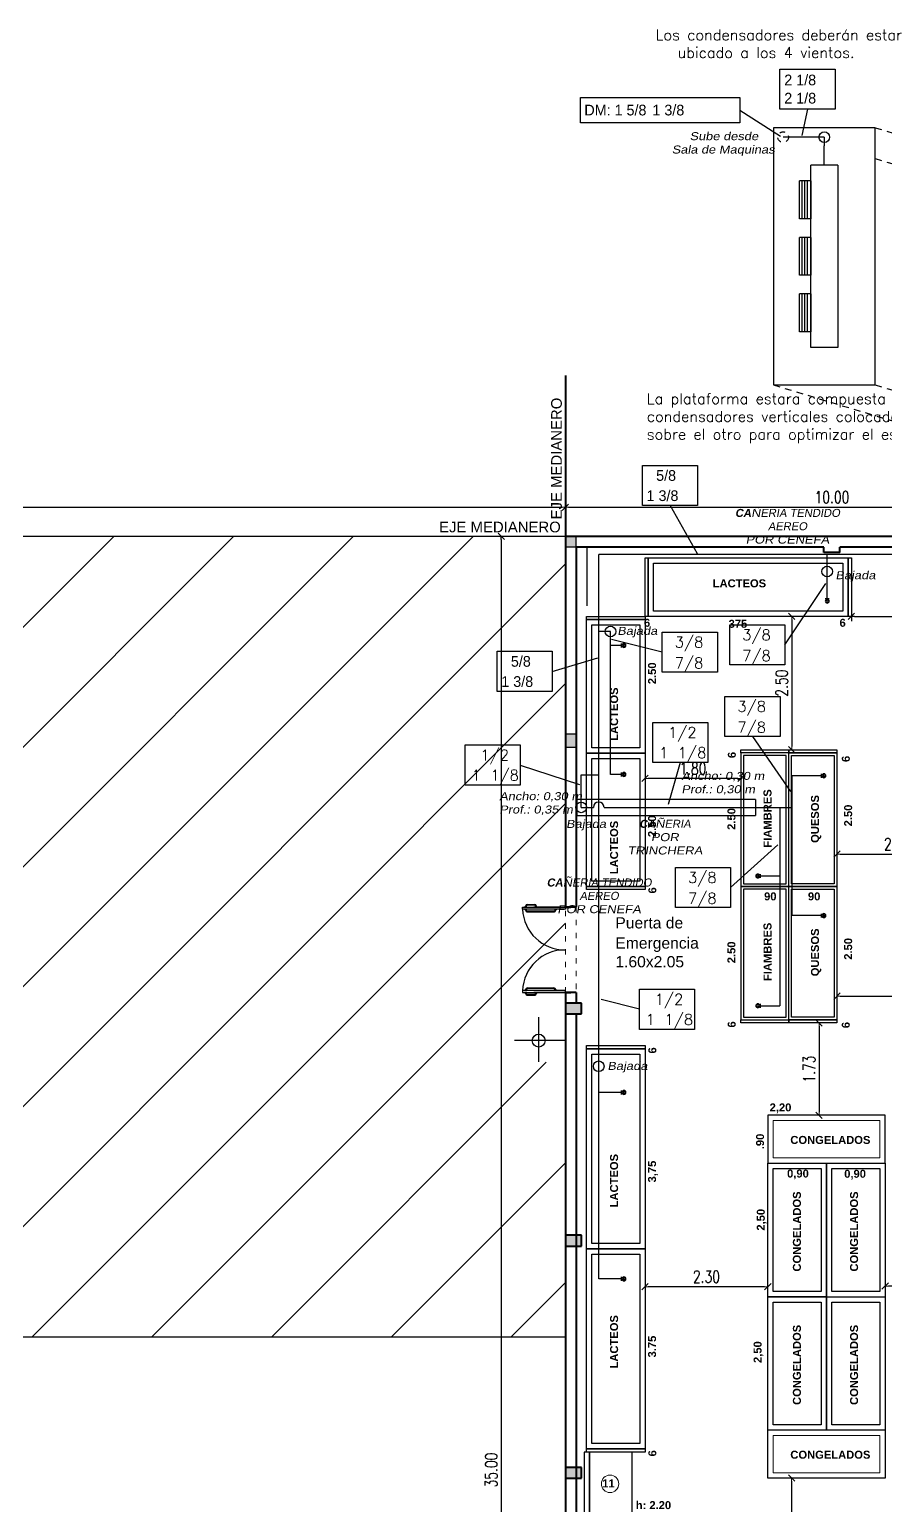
# Model space of a CAD drawing. Header units: millimetres. Extents: x 3657 to 4972, y 469 to 555.
# Drawn here: x 4887.22 to 4903.27, y 501.46 to 529.12 of the extents above; entities that cross this region are included whole.
import ezdxf

# ---------------------------------------------------------------- set-up
doc = ezdxf.new("R2010")
doc.units = ezdxf.units.MM
for name, pattern in [('CENTRO', [50.8, 31.75, -6.35, 6.35, -6.35]), ('DASHED2', [0.375, 0.25, -0.125]), ('STYLE_01', [0.416641, 0.208282, -0.208359]), ('STYLE_05', [0.208282, 0.069427, -0.138855])]:
    doc.linetypes.add(name, pattern=pattern)
doc.layers.get('0').update_dxf_attribs({"color": 9})
doc.layers.get('Defpoints').update_dxf_attribs({"color": 9})
for name, color, linetype in [('2-texto', 9, 'Continuous'), ('7-equipamiento', 9, 'Continuous'), ('Estructura rack proy', 51, 'DASHED2'), ('IFA-CAÑOCOBRE', 44, 'Continuous'), ('IFA-Estructura Rack', 51, 'Continuous'), ('IFA-MEDIA 02', 40, 'Continuous'), ('IFA-TEXTOS', 70, 'Continuous'), ('IFA-TRINCHERAS', 70, 'Continuous'), ('referencias 001', 9, 'Continuous'), ('Trincheras y Bajadas', 3, 'Continuous')]:
    doc.layers.add(name, color=color, linetype=linetype)
for name, color, linetype, lineweight in [('8-cota equipam.', 9, 'Continuous', 5), ('cotas', 9, 'Continuous', 9), ('eje', 9, 'CENTRO', 13), ('IFA-MEDIA 01', 30, 'Continuous', 30), ('Muro', 9, 'Continuous', 40), ('None', 9, 'Continuous', 5)]:
    doc.layers.add(name, color=color, linetype=linetype, lineweight=lineweight)
doc.styles.add('ARIAL', font='arial.ttf', dxfattribs={"width": 1.15, "oblique": 10})
doc.styles.add('Helvetica (bold)', font='')
doc.styles.add('ROMANS', font='romans')
doc.styles.add('ROMANS75', font='ROMANS.SHX', dxfattribs={"width": 0.75})
doc.styles.get("Standard").update_dxf_attribs({"font": 'arial.ttf', "height": 0.2})
doc.styles.get('Helvetica (bold)').set_extended_font_data('Helvetica', bold=True)
doc.dimstyles.new('COTAS100', dxfattribs={"dimscale": 0.15, "dimtxt": 1.5, "dimasz": 0.4, "dimexe": 1, "dimexo": 0, "dimgap": 0.5, "dimtad": 1, "dimzin": 0, "dimdsep": 46, "dimtxsty": 'ROMANS75', "dimblk1": 'TICK', "dimblk2": 'TICK', "dimsah": 1, "dimcen": 1, "dimse1": 1, "dimse2": 1, "dimclrd": 256, "dimclre": 256, "dimclrt": 256, "dimaunit": 1, "dimadec": 0, "dimazin": 0, "dimtfac": 1, "dimtix": 1, "dimtmove": 2, "dimatfit": 3, "dimldrblk": 'TICK', "dimfxl": 1, "dimtolj": 1, "dimtzin": 0, "dimarcsym": 0})

# ---------------------------------------------------------------- blocks, each defined once
blk = doc.blocks.new('EE')
blk.add_line((0.064, -0.05), (0.064, 0.05))
for radius in [0.0504, 0.0225]:
    blk.add_circle((0, 0), radius)
blk = doc.blocks.new('TICK')
at = {"color": 4}
blk.add_line((-1, -1), (1, 1), dxfattribs=at)
for p, q in [((-1, 0), (0, 0)), ((0, -1.5), (0, 1.5))]:
    blk.add_line(p, q)
blk = doc.blocks.new('*D149')
at = {"lineweight": -2, "transparency": 16777216}
blk.add_line((4896.063, 519.564), (4896.063, 484.684), dxfattribs=at)
at = {"layer": 'Defpoints', "color": 0, "transparency": 16777216}
for p in [(4897.264, 519.624), (4896.063, 484.624), (4897.264, 484.624)]:
    blk.add_point(p, dxfattribs=at)
at = {"lineweight": -2, "transparency": 16777216, "xscale": 0.06, "yscale": 0.06, "zscale": 0.06}
for p, rotation in [((4896.063, 519.624), 90), ((4896.063, 484.624), 270)]:
    blk.add_blockref('TICK', p, dxfattribs=dict(at, rotation=rotation))
at = {"transparency": 16777216, "insert": (4895.875, 502.124), "char_height": 0.225, "attachment_point": 5, "rotation": 90, "style": 'ROMANS75'}
blk.add_mtext('\\A1;35.00', dxfattribs=at)
blk = doc.blocks.new('*D101')
at = {"layer": 'cotas', "lineweight": -2, "transparency": 16777216}
blk.add_line((4897.324, 520.171), (4907.204, 520.171), dxfattribs=at)
at = {"layer": 'Defpoints', "color": 0, "transparency": 16777216}
for p in [(4907.264, 520.171), (4897.264, 519.624), (4907.264, 519.624)]:
    blk.add_point(p, dxfattribs=at)
at = {"layer": 'cotas', "lineweight": -2, "transparency": 16777216, "xscale": 0.06, "yscale": 0.06, "zscale": 0.06, "rotation": 180}
blk.add_blockref('TICK', (4897.264, 520.171), dxfattribs=at)
at = {"layer": 'cotas', "lineweight": -2, "transparency": 16777216, "xscale": 0.06, "yscale": 0.06, "zscale": 0.06}
blk.add_blockref('TICK', (4907.264, 520.171), dxfattribs=at)
at = {"layer": 'cotas', "transparency": 16777216, "insert": (4902.264, 520.359), "char_height": 0.225, "attachment_point": 5, "style": 'ROMANS75'}
blk.add_mtext('\\A1;10.00', dxfattribs=at)
blk = doc.blocks.new('*D172')
at = {"lineweight": -2, "transparency": 16777216}
blk.add_line((4902.689, 518.124), (4904.569, 518.124), dxfattribs=at)
at = {"layer": 'Defpoints', "color": 0, "transparency": 16777216}
for p in [(4902.629, 518.124), (4904.629, 518.124), (4904.629, 518.124)]:
    blk.add_point(p, dxfattribs=at)
at = {"lineweight": -2, "transparency": 16777216, "xscale": 0.06, "yscale": 0.06, "zscale": 0.06, "rotation": 180}
blk.add_blockref('TICK', (4902.629, 518.124), dxfattribs=at)
at = {"lineweight": -2, "transparency": 16777216, "xscale": 0.06, "yscale": 0.06, "zscale": 0.06}
blk.add_blockref('TICK', (4904.629, 518.124), dxfattribs=at)
at = {"transparency": 16777216, "insert": (4903.629, 518.312), "char_height": 0.225, "attachment_point": 5, "style": 'ROMANS75'}
blk.add_mtext('\\A1;2.00', dxfattribs=at)
blk = doc.blocks.new('*D114')
at = {"layer": 'cotas', "lineweight": -2, "transparency": 16777216}
blk.add_line((4900.496, 515.087), (4898.819, 515.087), dxfattribs=at)
at = {"layer": 'Defpoints', "color": 0, "transparency": 16777216}
for p in [(4898.759, 515.087), (4898.759, 514.711), (4900.556, 514.711)]:
    blk.add_point(p, dxfattribs=at)
at = {"layer": 'cotas', "lineweight": -2, "transparency": 16777216, "xscale": 0.06, "yscale": 0.06, "zscale": 0.06, "rotation": 180}
blk.add_blockref('TICK', (4898.759, 515.087), dxfattribs=at)
at = {"layer": 'cotas', "lineweight": -2, "transparency": 16777216, "xscale": 0.06, "yscale": 0.06, "zscale": 0.06}
blk.add_blockref('TICK', (4900.556, 515.087), dxfattribs=at)
at = {"layer": 'cotas', "transparency": 16777216, "insert": (4899.657, 515.274), "char_height": 0.225, "attachment_point": 5, "style": 'ROMANS75'}
blk.add_mtext('\\A1;1.80', dxfattribs=at)
blk = doc.blocks.new('*D115')
at = {"layer": 'cotas', "lineweight": -2, "transparency": 16777216}
blk.add_line((4902.416, 513.669), (4904.569, 513.669), dxfattribs=at)
at = {"layer": 'Defpoints', "color": 0, "transparency": 16777216}
for p in [(4904.629, 513.669), (4902.356, 513.005), (4904.629, 512.874)]:
    blk.add_point(p, dxfattribs=at)
at = {"layer": 'cotas', "lineweight": -2, "transparency": 16777216, "xscale": 0.06, "yscale": 0.06, "zscale": 0.06, "rotation": 180}
blk.add_blockref('TICK', (4902.356, 513.669), dxfattribs=at)
at = {"layer": 'cotas', "lineweight": -2, "transparency": 16777216, "xscale": 0.06, "yscale": 0.06, "zscale": 0.06}
blk.add_blockref('TICK', (4904.629, 513.669), dxfattribs=at)
at = {"layer": 'cotas', "transparency": 16777216, "insert": (4903.492, 513.856), "char_height": 0.225, "attachment_point": 5, "style": 'ROMANS75'}
blk.add_mtext('\\A1;2.27', dxfattribs=at)
blk = doc.blocks.new('*D116')
at = {"layer": 'cotas', "lineweight": -2, "transparency": 16777216}
blk.add_line((4901.506, 501.914), (4901.506, 500.225), dxfattribs=at)
at = {"layer": 'Defpoints', "color": 0, "transparency": 16777216}
for p in [(4901.138, 501.974), (4901.138, 500.165), (4901.506, 500.165)]:
    blk.add_point(p, dxfattribs=at)
at = {"layer": 'cotas', "lineweight": -2, "transparency": 16777216, "xscale": 0.06, "yscale": 0.06, "zscale": 0.06}
for p, rotation in [((4901.506, 501.974), 90), ((4901.506, 500.165), 270)]:
    blk.add_blockref('TICK', p, dxfattribs=dict(at, rotation=rotation))
at = {"layer": 'cotas', "transparency": 16777216, "insert": (4901.318, 501.07), "char_height": 0.225, "attachment_point": 5, "rotation": 90, "style": 'ROMANS75'}
blk.add_mtext('\\A1;1.81', dxfattribs=at)
blk = doc.blocks.new('*D117')
at = {"layer": 'cotas', "lineweight": -2, "transparency": 16777216}
blk.add_line((4901.001, 505.56), (4898.819, 505.56), dxfattribs=at)
at = {"layer": 'Defpoints', "color": 0, "transparency": 16777216}
for p in [(4898.759, 505.56), (4898.759, 505.431), (4901.061, 505.374)]:
    blk.add_point(p, dxfattribs=at)
at = {"layer": 'cotas', "lineweight": -2, "transparency": 16777216, "xscale": 0.06, "yscale": 0.06, "zscale": 0.06, "rotation": 180}
blk.add_blockref('TICK', (4898.759, 505.56), dxfattribs=at)
at = {"layer": 'cotas', "lineweight": -2, "transparency": 16777216, "xscale": 0.06, "yscale": 0.06, "zscale": 0.06}
blk.add_blockref('TICK', (4901.061, 505.56), dxfattribs=at)
at = {"layer": 'cotas', "transparency": 16777216, "insert": (4899.91, 505.748), "char_height": 0.225, "attachment_point": 5, "style": 'ROMANS75'}
blk.add_mtext('\\A1;2.30', dxfattribs=at)
blk = doc.blocks.new('*D118')
at = {"layer": 'cotas', "lineweight": -2, "transparency": 16777216}
blk.add_line((4902.416, 511.007), (4905.344, 511.007), dxfattribs=at)
at = {"layer": 'Defpoints', "color": 0, "transparency": 16777216}
for p in [(4905.404, 511.583), (4902.356, 511.047), (4905.404, 511.007)]:
    blk.add_point(p, dxfattribs=at)
at = {"layer": 'cotas', "lineweight": -2, "transparency": 16777216, "xscale": 0.06, "yscale": 0.06, "zscale": 0.06, "rotation": 180}
blk.add_blockref('TICK', (4902.356, 511.007), dxfattribs=at)
at = {"layer": 'cotas', "lineweight": -2, "transparency": 16777216, "xscale": 0.06, "yscale": 0.06, "zscale": 0.06}
blk.add_blockref('TICK', (4905.404, 511.007), dxfattribs=at)
at = {"layer": 'cotas', "transparency": 16777216, "insert": (4903.88, 511.195), "char_height": 0.225, "attachment_point": 5, "style": 'ROMANS75'}
blk.add_mtext('\\A1;3.05', dxfattribs=at)
blk = doc.blocks.new('*D173')
at = {"layer": 'cotas', "lineweight": -2, "transparency": 16777216}
blk.add_line((4901.509, 518.064), (4901.509, 515.685), dxfattribs=at)
at = {"layer": 'Defpoints', "color": 0, "transparency": 16777216}
for p in [(4901.367, 518.124), (4901.367, 515.625), (4901.509, 515.625)]:
    blk.add_point(p, dxfattribs=at)
at = {"layer": 'cotas', "lineweight": -2, "transparency": 16777216, "xscale": 0.06, "yscale": 0.06, "zscale": 0.06}
for p, rotation in [((4901.509, 518.124), 90), ((4901.509, 515.625), 270)]:
    blk.add_blockref('TICK', p, dxfattribs=dict(at, rotation=rotation))
at = {"layer": 'cotas', "transparency": 16777216, "insert": (4901.321, 516.875), "char_height": 0.225, "attachment_point": 5, "rotation": 90, "style": 'ROMANS75'}
blk.add_mtext('\\A1;2.50', dxfattribs=at)
blk = doc.blocks.new('*D181')
at = {"layer": 'cotas', "lineweight": -2, "transparency": 16777216}
blk.add_line((4902.021, 510.445), (4902.021, 508.834), dxfattribs=at)
at = {"layer": 'Defpoints', "color": 0, "transparency": 16777216}
for p in [(4902.081, 510.505), (4902.021, 508.774), (4902.161, 508.774)]:
    blk.add_point(p, dxfattribs=at)
at = {"layer": 'cotas', "lineweight": -2, "transparency": 16777216, "xscale": 0.06, "yscale": 0.06, "zscale": 0.06}
for p, rotation in [((4902.021, 510.505), 90), ((4902.021, 508.774), 270)]:
    blk.add_blockref('TICK', p, dxfattribs=dict(at, rotation=rotation))
at = {"layer": 'cotas', "transparency": 16777216, "insert": (4901.834, 509.64), "char_height": 0.225, "attachment_point": 5, "rotation": 90, "style": 'ROMANS75'}
blk.add_mtext('\\A1;1.73', dxfattribs=at)
blk = doc.blocks.new('*D185')
at = {"layer": 'cotas', "lineweight": -2, "transparency": 16777216}
blk.add_line((4905.604, 505.572), (4903.321, 505.572), dxfattribs=at)
at = {"layer": 'Defpoints', "color": 0, "transparency": 16777216}
for p in [(4903.261, 505.572), (4903.261, 505.475), (4905.664, 505.475)]:
    blk.add_point(p, dxfattribs=at)
at = {"layer": 'cotas', "lineweight": -2, "transparency": 16777216, "xscale": 0.06, "yscale": 0.06, "zscale": 0.06, "rotation": 180}
blk.add_blockref('TICK', (4903.261, 505.572), dxfattribs=at)
at = {"layer": 'cotas', "lineweight": -2, "transparency": 16777216, "xscale": 0.06, "yscale": 0.06, "zscale": 0.06}
blk.add_blockref('TICK', (4905.664, 505.572), dxfattribs=at)
at = {"layer": 'cotas', "transparency": 16777216, "insert": (4904.463, 505.76), "char_height": 0.225, "attachment_point": 5, "style": 'ROMANS75'}
blk.add_mtext('\\A1;2.40', dxfattribs=at)
blk = doc.blocks.new('*D188')
at = {"layer": 'cotas', "lineweight": -2, "transparency": 16777216}
blk.add_line((4867.324, 520.171), (4897.204, 520.171), dxfattribs=at)
at = {"layer": 'Defpoints', "color": 0, "transparency": 16777216}
for p in [(4897.264, 520.171), (4867.264, 519.624), (4897.264, 519.624)]:
    blk.add_point(p, dxfattribs=at)
at = {"layer": 'cotas', "lineweight": -2, "transparency": 16777216, "xscale": 0.06, "yscale": 0.06, "zscale": 0.06, "rotation": 180}
blk.add_blockref('TICK', (4867.264, 520.171), dxfattribs=at)
at = {"layer": 'cotas', "lineweight": -2, "transparency": 16777216, "xscale": 0.06, "yscale": 0.06, "zscale": 0.06}
blk.add_blockref('TICK', (4897.264, 520.171), dxfattribs=at)
at = {"layer": 'cotas', "transparency": 16777216, "insert": (4882.264, 520.359), "char_height": 0.225, "attachment_point": 5, "style": 'ROMANS75'}
blk.add_mtext('\\A1;30.00', dxfattribs=at)

msp = doc.modelspace()

# ---------------------------------------------------------------- hatches: boundary and pattern name
at = {"layer": '7-equipamiento'}
h = msp.add_hatch(color=9, dxfattribs=at)
h.dxf.hatch_style = 1
h.paths.add_polyline_path([(4897.464, 515.924), (4897.264, 515.924), (4897.264, 515.674), (4897.464, 515.674)])
h.paths.add_polyline_path([(4897.464, 519.624), (4897.264, 519.624), (4897.264, 519.424), (4897.464, 519.424)])
h = msp.add_hatch(color=9, dxfattribs=at)
h.dxf.hatch_style = 1
h.paths.add_polyline_path([(4897.464, 493.474), (4897.264, 493.474), (4897.264, 493.274), (4897.464, 493.274)])
h.paths.add_polyline_path([(4897.564, 493.474), (4897.464, 493.474), (4897.464, 493.274), (4897.564, 493.274)])
h.paths.add_polyline_path([(4897.464, 497.824), (4897.264, 497.824), (4897.264, 497.624), (4897.464, 497.624)])
h.paths.add_polyline_path([(4897.564, 497.824), (4897.464, 497.824), (4897.464, 497.624), (4897.564, 497.624)])
h.paths.add_polyline_path([(4897.464, 502.174), (4897.264, 502.174), (4897.264, 501.974), (4897.464, 501.974)])
h.paths.add_polyline_path([(4897.564, 502.174), (4897.464, 502.174), (4897.464, 501.974), (4897.564, 501.974)])
h.paths.add_polyline_path([(4897.464, 506.524), (4897.264, 506.524), (4897.264, 506.324), (4897.464, 506.324)])
h.paths.add_polyline_path([(4897.564, 506.524), (4897.464, 506.524), (4897.464, 506.324), (4897.564, 506.324)])
h.paths.add_polyline_path([(4897.564, 510.874), (4897.264, 510.874), (4897.264, 510.674), (4897.564, 510.674)])

# ---------------------------------------------------------------- linework, layer by layer
at = {"color": 9}
for p, q in [((4897.464, 519.424), (4897.464, 519.624)), ((4897.464, 519.424), (4897.264, 519.424)), ((4897.664, 519.424), (4897.664, 518.324)), ((4897.264, 515.924), (4897.464, 515.924)), ((4897.264, 515.674), (4897.464, 515.674)), ((4897.264, 504.824), (4897.264, 504.624))]:
    msp.add_line(p, q, dxfattribs=at)
for points in [[(4897.619, 501.261), (4897.719, 501.261), (4897.719, 502.461), (4897.619, 502.461)], [(4897.719, 501.261), (4898.519, 501.261), (4898.519, 502.461), (4897.719, 502.461)]]:
    msp.add_lwpolyline(points, close=True, dxfattribs=at)
at = {"layer": '7-equipamiento', "color": 9}
for p, q in [((4897.264, 519.624), (4867.264, 519.624)), ((4903.261, 508.774), (4901.061, 508.774)), ((4867.264, 504.624), (4897.264, 504.624))]:
    msp.add_line(p, q, dxfattribs=at)
at = {"layer": '7-equipamiento', "color": 9, "linetype": 'Continuous', "ltscale": 0.5}
for p, q in [((4878.288, 504.624), (4893.288, 519.624)), ((4880.533, 504.624), (4895.533, 519.624)), ((4883.117, 513.943), (4888.798, 519.624)), ((4884.933, 513.514), (4891.043, 519.624)), ((4882.778, 504.624), (4897.264, 519.111)), ((4885.023, 504.624), (4897.264, 516.865)), ((4887.268, 504.624), (4897.264, 514.62)), ((4889.513, 504.624), (4897.264, 512.375)), ((4891.758, 504.624), (4896.905, 509.771)), ((4894.003, 504.624), (4897.264, 507.885)), ((4896.248, 504.624), (4897.264, 505.64))]:
    msp.add_line(p, q, dxfattribs=at)
at = {"layer": '7-equipamiento', "color": 6}
for p, q in [((4901.061, 508.774), (4901.061, 507.874)), ((4903.261, 507.874), (4903.261, 508.774)), ((4901.161, 507.774), (4902.061, 507.774)), ((4901.161, 505.474), (4901.161, 507.774)), ((4902.061, 507.774), (4902.061, 505.474)), ((4902.161, 505.374), (4902.161, 507.874)), ((4902.161, 507.874), (4903.261, 507.874)), ((4902.261, 507.774), (4903.161, 507.774)), ((4902.261, 505.474), (4902.261, 507.774)), ((4903.161, 507.774), (4903.161, 505.474)), ((4903.261, 507.874), (4903.261, 505.374)), ((4902.061, 505.474), (4901.161, 505.474)), ((4903.161, 505.474), (4902.261, 505.474)), ((4901.161, 505.274), (4902.061, 505.274)), ((4901.161, 502.974), (4901.161, 505.274)), ((4902.061, 505.274), (4902.061, 502.974)), ((4902.161, 502.874), (4902.161, 505.374)), ((4902.161, 505.374), (4903.261, 505.374)), ((4902.261, 505.274), (4903.161, 505.274)), ((4902.261, 502.974), (4902.261, 505.274)), ((4903.161, 505.274), (4903.161, 502.974)), ((4903.261, 505.374), (4903.261, 502.874)), ((4902.061, 502.974), (4901.161, 502.974)), ((4903.161, 502.974), (4902.261, 502.974)), ((4901.061, 501.974), (4901.061, 502.874)), ((4903.261, 502.874), (4902.161, 502.874)), ((4903.261, 502.874), (4903.261, 501.974)), ((4903.261, 501.974), (4901.061, 501.974))]:
    msp.add_line(p, q, dxfattribs=at)
at = {"layer": '7-equipamiento', "color": 9}
for points in [[(4898.759, 518.124), (4898.759, 519.224), (4898.819, 519.224), (4898.819, 518.124)], [(4902.569, 518.124), (4902.569, 519.224), (4902.629, 519.224), (4902.629, 518.124)], [(4898.759, 518.064), (4897.659, 518.064), (4897.659, 518.124), (4898.759, 518.124)], [(4901.456, 515.565), (4900.556, 515.565), (4900.556, 515.625), (4901.456, 515.625)], [(4902.356, 515.565), (4901.456, 515.565), (4901.456, 515.625), (4902.356, 515.625)], [(4898.759, 513.005), (4897.659, 513.005), (4897.659, 513.065), (4898.759, 513.065)], [(4901.456, 510.505), (4900.556, 510.505), (4900.556, 510.565), (4901.456, 510.565)], [(4902.356, 510.505), (4901.456, 510.505), (4901.456, 510.565), (4902.356, 510.565)], [(4898.759, 510.021), (4897.659, 510.021), (4897.659, 510.081), (4898.759, 510.081)], [(4898.759, 502.461), (4897.659, 502.461), (4897.659, 502.521), (4898.759, 502.521)]]:
    msp.add_lwpolyline(points, close=True, dxfattribs=at)
at = {"layer": '7-equipamiento', "color": 1}
for points in [[(4902.569, 519.224), (4902.569, 518.124), (4898.819, 518.124), (4898.819, 519.224)], [(4902.469, 519.124), (4902.469, 518.224), (4898.919, 518.224), (4898.919, 519.124)], [(4897.659, 518.064), (4898.759, 518.064), (4898.759, 515.564), (4897.659, 515.564)], [(4897.759, 517.964), (4898.659, 517.964), (4898.659, 515.664), (4897.759, 515.664)], [(4897.659, 515.564), (4898.759, 515.564), (4898.759, 513.064), (4897.659, 513.064)], [(4897.759, 515.464), (4898.659, 515.464), (4898.659, 513.164), (4897.759, 513.164)], [(4897.659, 510.021), (4898.759, 510.021), (4898.759, 506.271), (4897.659, 506.271)], [(4897.759, 509.921), (4898.659, 509.921), (4898.659, 506.371), (4897.759, 506.371)], [(4897.659, 506.271), (4898.759, 506.271), (4898.759, 502.521), (4897.659, 502.521)], [(4897.759, 506.171), (4898.659, 506.171), (4898.659, 502.621), (4897.759, 502.621)]]:
    msp.add_lwpolyline(points, close=True, dxfattribs=at)
at = {"layer": '7-equipamiento', "color": 3}
for points in [[(4901.456, 513.065), (4901.456, 515.565), (4900.556, 515.565), (4900.556, 513.065)], [(4901.406, 513.115), (4901.406, 515.515), (4900.606, 515.515), (4900.606, 513.115)], [(4901.456, 513.065), (4901.456, 515.565), (4902.356, 515.565), (4902.356, 513.065)], [(4901.506, 513.115), (4901.506, 515.515), (4902.306, 515.515), (4902.306, 513.115)], [(4901.456, 510.565), (4901.456, 513.065), (4900.556, 513.065), (4900.556, 510.565)], [(4901.406, 510.615), (4901.406, 513.015), (4900.606, 513.015), (4900.606, 510.615)], [(4901.456, 510.565), (4901.456, 513.065), (4902.356, 513.065), (4902.356, 510.565)], [(4901.506, 510.615), (4901.506, 513.015), (4902.306, 513.015), (4902.306, 510.615)]]:
    msp.add_lwpolyline(points, close=True, dxfattribs=at)
at = {"layer": '7-equipamiento', "color": 6}
for points in [[(4901.061, 507.874), (4902.161, 507.874), (4902.161, 505.374), (4901.061, 505.374)], [(4901.061, 505.374), (4902.161, 505.374), (4902.161, 502.874), (4901.061, 502.874)]]:
    msp.add_lwpolyline(points, close=True, dxfattribs=at)
at = {"layer": 'cotas', "color": 6}
for points in [[(4901.061, 507.874), (4903.261, 507.874), (4903.261, 508.774), (4901.061, 508.774)], [(4901.161, 507.974), (4903.161, 507.974), (4903.161, 508.674), (4901.161, 508.674)], [(4901.161, 502.774), (4903.161, 502.774), (4903.161, 502.074), (4901.161, 502.074)]]:
    msp.add_lwpolyline(points, close=True, dxfattribs=at)
at = {"layer": 'cotas', "color": 9}
msp.add_circle((4898.103, 501.867), 0.164, dxfattribs=at)
at = {"layer": 'eje', "color": 9, "ltscale": 0.08}
for p, q in [((4897.264, 519.624), (4894.001, 519.624)), ((4897.264, 508.886), (4897.264, 484.624))]:
    msp.add_line(p, q, dxfattribs=at)
at = {"layer": 'Estructura rack proy', "ltscale": 0.5}
for p, q in [((4903.075, 527.284), (4909.402, 525.371)), ((4903.075, 526.706), (4907.492, 525.371)), ((4901.165, 522.464), (4907.492, 520.551)), ((4903.075, 522.464), (4909.402, 520.551))]:
    msp.add_line(p, q, dxfattribs=at)
at = {"layer": 'IFA-CAÑOCOBRE', "ltscale": 0.5}
msp.add_line((4900.534, 527.614), (4901.3, 527.124), dxfattribs=at)
at = {"layer": 'IFA-CAÑOCOBRE'}
for p, q in [((4901.805, 527.629), (4901.697, 527.14)), ((4902.12, 527.107), (4901.349, 527.107)), ((4902.12, 527.107), (4902.12, 526.943)), ((4902.12, 527.107), (4902.12, 526.943)), ((4902.12, 526.584), (4902.12, 526.943)), ((4902.12, 526.584), (4902.12, 526.943))]:
    msp.add_line(p, q, dxfattribs=at)
for points in [[(4902.321, 527.629), (4901.289, 527.629), (4901.289, 528.382), (4902.321, 528.382)], [(4897.547, 527.85), (4900.534, 527.85), (4900.534, 527.378), (4897.547, 527.378)]]:
    msp.add_lwpolyline(points, close=True, dxfattribs=at)
at = {"layer": 'IFA-CAÑOCOBRE', "linetype": 'STYLE_01', "ltscale": 0.2}
msp.add_circle((4901.349, 527.107), 0.1, dxfattribs=at)
at = {"layer": 'IFA-CAÑOCOBRE'}
msp.add_circle((4902.12, 527.107), 0.1, dxfattribs=at)
at = {"layer": 'IFA-Estructura Rack', "ltscale": 0.5}
msp.add_lwpolyline([(4901.165, 527.284), (4901.165, 522.464), (4903.075, 522.464), (4903.075, 527.284)], close=True, dxfattribs=at)
at = {"layer": 'IFA-MEDIA 01', "ltscale": 2}
for p, q in [((4897.89, 505.707), (4897.89, 519.282)), ((4898.11, 515.163), (4898.11, 517.581))]:
    msp.add_line(p, q, dxfattribs=at)
at = {"layer": 'IFA-MEDIA 01', "ltscale": 0.5}
for p, q in [((4907.55, 519.282), (4897.89, 519.282)), ((4898.11, 517.841), (4897.89, 517.841)), ((4898.11, 517.581), (4898.11, 517.841)), ((4897.561, 514.545), (4897.561, 515.152)), ((4897.561, 515.152), (4897.89, 515.152))]:
    msp.add_line(p, q, dxfattribs=at)
at = {"layer": 'IFA-MEDIA 01'}
for p, q in [((4902.174, 518.458), (4902.174, 519.282)), ((4898.316, 517.581), (4898.11, 517.581)), ((4898.316, 515.163), (4898.11, 515.163)), ((4902.066, 515.137), (4901.509, 515.137)), ((4897.561, 514.545), (4897.79, 514.545)), ((4897.99, 514.545), (4901.509, 514.545)), ((4900.92, 513.259), (4901.289, 513.259)), ((4902.066, 512.516), (4901.509, 512.516)), ((4900.92, 510.826), (4901.289, 510.826)), ((4898.316, 509.203), (4897.89, 509.203)), ((4898.316, 505.707), (4897.89, 505.707))]:
    msp.add_line(p, q, dxfattribs=at)
at = {"layer": 'IFA-MEDIA 01', "linetype": 'Continuous'}
for p, q in [((4901.509, 515.137), (4901.509, 512.516)), ((4901.289, 514.545), (4901.289, 510.826))]:
    msp.add_line(p, q, dxfattribs=at)
at = {"layer": 'IFA-MEDIA 01', "ltscale": 0.5}
for centre in [(4902.174, 518.966), (4898.11, 517.841), (4897.89, 509.692)]:
    msp.add_circle(centre, 0.1, dxfattribs=at)
at = {"layer": 'IFA-MEDIA 01', "linetype": 'Continuous'}
msp.add_circle((4897.561, 514.545), 0.1, dxfattribs=at)
at = {"layer": 'IFA-MEDIA 01'}
msp.add_arc((4897.89, 514.545), 0.1, 0, 180, dxfattribs=at)
at = {"layer": 'IFA-MEDIA 02', "color": 4}
for p, q in [((4902.375, 526.584), (4901.865, 526.584)), ((4901.865, 523.164), (4901.865, 526.584)), ((4902.375, 526.584), (4902.375, 523.164)), ((4902.375, 523.164), (4901.865, 523.164))]:
    msp.add_line(p, q, dxfattribs=at)
at = {"layer": 'IFA-MEDIA 02', "color": 1}
for p, q in [((4901.655, 525.579), (4901.655, 526.289)), ((4901.865, 526.289), (4901.655, 526.289)), ((4901.705, 525.579), (4901.705, 526.289)), ((4901.755, 525.579), (4901.755, 526.289)), ((4901.805, 525.579), (4901.805, 526.289)), ((4901.865, 526.289), (4901.865, 525.579)), ((4901.865, 525.579), (4901.655, 525.579)), ((4901.655, 524.519), (4901.655, 525.229)), ((4901.865, 525.229), (4901.655, 525.229)), ((4901.705, 524.519), (4901.705, 525.229)), ((4901.755, 524.519), (4901.755, 525.229)), ((4901.805, 524.519), (4901.805, 525.229)), ((4901.865, 525.229), (4901.865, 524.519)), ((4901.865, 524.519), (4901.655, 524.519)), ((4901.655, 523.458), (4901.655, 524.168)), ((4901.865, 524.168), (4901.655, 524.168)), ((4901.705, 523.458), (4901.705, 524.168)), ((4901.755, 523.458), (4901.755, 524.168)), ((4901.805, 523.458), (4901.805, 524.168)), ((4901.865, 524.168), (4901.865, 523.458)), ((4901.865, 523.458), (4901.655, 523.458))]:
    msp.add_line(p, q, dxfattribs=at)
at = {"layer": 'IFA-MEDIA 02', "ltscale": 0.5}
for p, q in [((4899.227, 520.202), (4899.738, 519.304)), ((4901.378, 517.591), (4902.151, 518.738)), ((4899.082, 517.455), (4898.127, 517.689)), ((4897.019, 517.094), (4897.876, 517.35)), ((4900.774, 515.873), (4901.483, 514.84)), ((4899.419, 515.385), (4899.193, 514.602)), ((4896.418, 515.339), (4897.53, 514.972)), ((4900.363, 513.043), (4901.247, 513.84)), ((4898.653, 510.76), (4897.934, 510.941))]:
    msp.add_line(p, q, dxfattribs=at)
at = {"layer": 'IFA-MEDIA 02'}
for points in [[(4899.743, 520.202), (4898.71, 520.202), (4898.71, 520.954), (4899.743, 520.954)], [(4901.378, 517.215), (4900.346, 517.215), (4900.346, 517.967), (4901.378, 517.967)], [(4900.115, 517.079), (4899.082, 517.079), (4899.082, 517.831), (4900.115, 517.831)], [(4897.019, 516.718), (4895.986, 516.718), (4895.986, 517.47), (4897.019, 517.47)], [(4901.29, 515.873), (4900.257, 515.873), (4900.257, 516.625), (4901.29, 516.625)], [(4899.935, 515.385), (4898.903, 515.385), (4898.903, 516.137), (4899.935, 516.137)], [(4896.418, 514.962), (4895.386, 514.962), (4895.386, 515.715), (4896.418, 515.715)], [(4900.363, 512.667), (4899.33, 512.667), (4899.33, 513.42), (4900.363, 513.42)], [(4899.686, 510.384), (4898.653, 510.384), (4898.653, 511.136), (4899.686, 511.136)]]:
    msp.add_lwpolyline(points, close=True, dxfattribs=at)
at = {"layer": 'IFA-TRINCHERAS', "linetype": 'Continuous'}
for p, q in [((4897.477, 514.695), (4897.477, 514.395)), ((4900.829, 514.695), (4897.477, 514.695)), ((4897.477, 514.395), (4900.829, 514.395))]:
    msp.add_line(p, q, dxfattribs=at)
at = {"layer": 'IFA-TRINCHERAS', "ltscale": 0.5}
msp.add_line((4900.829, 514.695), (4900.829, 514.395), dxfattribs=at)
at = {"layer": 'Muro', "color": 9}
for p, q in [((4897.264, 522.637), (4897.264, 512.674)), ((4907.264, 519.624), (4897.264, 519.624)), ((4897.264, 519.624), (4897.264, 519.424)), ((4897.264, 519.424), (4897.264, 512.674)), ((4902.114, 519.424), (4897.464, 519.424)), ((4897.464, 519.424), (4897.464, 512.674)), ((4902.114, 519.324), (4902.114, 519.424)), ((4902.414, 519.324), (4902.114, 519.324)), ((4907.264, 519.424), (4902.414, 519.424)), ((4902.414, 519.324), (4902.414, 519.424)), ((4897.464, 512.674), (4897.264, 512.674)), ((4897.264, 512.674), (4897.364, 512.674)), ((4897.264, 511.074), (4897.264, 508.886)), ((4897.464, 511.074), (4897.264, 511.074)), ((4897.264, 511.074), (4897.364, 511.074)), ((4897.464, 511.074), (4897.464, 510.874)), ((4897.564, 510.874), (4897.264, 510.874)), ((4897.264, 510.674), (4897.564, 510.674)), ((4897.464, 510.674), (4897.464, 508.886)), ((4897.564, 510.674), (4897.564, 510.874)), ((4897.264, 508.886), (4897.264, 484.624)), ((4897.464, 508.886), (4897.464, 484.924)), ((4897.564, 506.524), (4897.264, 506.524)), ((4897.564, 506.324), (4897.564, 506.524)), ((4897.264, 506.324), (4897.564, 506.324)), ((4897.564, 502.174), (4897.264, 502.174)), ((4897.564, 501.974), (4897.564, 502.174)), ((4897.264, 501.974), (4897.564, 501.974))]:
    msp.add_line(p, q, dxfattribs=at)
at = {"layer": 'None', "color": 9, "linetype": 'STYLE_05', "lineweight": 5}
msp.add_lwpolyline([(4897.264, 512.674), (4897.464, 512.674), (4897.464, 511.074), (4897.264, 511.074)], close=True, dxfattribs=at)
at = {"layer": 'referencias 001', "color": 9, "ltscale": 0.5}
for p, q in [((4896.501, 512.675), (4896.507, 512.682)), ((4896.501, 512.675), (4896.544, 512.675)), ((4896.501, 512.636), (4896.507, 512.629)), ((4896.501, 512.636), (4896.544, 512.636)), ((4896.507, 512.682), (4896.537, 512.682)), ((4896.507, 512.629), (4896.537, 512.629)), ((4896.509, 512.683), (4896.509, 512.682)), ((4896.536, 512.683), (4896.509, 512.683)), ((4896.509, 512.628), (4896.509, 512.629)), ((4896.536, 512.628), (4896.509, 512.628)), ((4896.515, 512.683), (4896.515, 512.695)), ((4896.531, 512.683), (4896.515, 512.683)), ((4896.515, 512.628), (4896.515, 512.617)), ((4896.531, 512.628), (4896.515, 512.628)), ((4896.531, 512.691), (4896.531, 512.683)), ((4896.531, 512.62), (4896.531, 512.628)), ((4896.536, 512.683), (4896.536, 512.682)), ((4896.536, 512.628), (4896.536, 512.629)), ((4896.544, 512.675), (4896.537, 512.682)), ((4896.544, 512.636), (4896.537, 512.629)), ((4896.556, 512.723), (4896.683, 512.723)), ((4896.683, 512.712), (4896.556, 512.712)), ((4897.264, 512.674), (4896.676, 512.674)), ((4896.695, 512.675), (4896.701, 512.682)), ((4896.738, 512.675), (4896.695, 512.675)), ((4896.731, 512.682), (4896.701, 512.682)), ((4896.703, 512.683), (4896.703, 512.682)), ((4896.703, 512.683), (4896.729, 512.683)), ((4896.707, 512.691), (4896.707, 512.683)), ((4896.707, 512.683), (4896.723, 512.683)), ((4896.723, 512.683), (4896.723, 512.695)), ((4896.729, 512.683), (4896.729, 512.682)), ((4896.738, 512.675), (4896.731, 512.682)), ((4897.059, 512.636), (4897.066, 512.629)), ((4897.102, 512.636), (4897.059, 512.636)), ((4897.096, 512.629), (4897.066, 512.629)), ((4897.067, 512.628), (4897.067, 512.629)), ((4897.067, 512.628), (4897.094, 512.628)), ((4897.072, 512.62), (4897.072, 512.628)), ((4897.072, 512.628), (4897.088, 512.628)), ((4897.088, 512.628), (4897.088, 512.617)), ((4897.094, 512.628), (4897.094, 512.629)), ((4897.102, 512.636), (4897.096, 512.629)), ((4897.047, 512.599), (4896.556, 512.599)), ((4896.556, 512.588), (4897.047, 512.588)), ((4896.501, 511.112), (4896.507, 511.119)), ((4896.501, 511.112), (4896.544, 511.112)), ((4896.501, 511.074), (4896.507, 511.067)), ((4896.501, 511.074), (4896.544, 511.074)), ((4896.507, 511.119), (4896.537, 511.119)), ((4896.507, 511.067), (4896.537, 511.067)), ((4896.509, 511.121), (4896.509, 511.119)), ((4896.536, 511.121), (4896.509, 511.121)), ((4896.509, 511.065), (4896.509, 511.067)), ((4896.536, 511.065), (4896.509, 511.065)), ((4896.515, 511.121), (4896.515, 511.132)), ((4896.531, 511.121), (4896.515, 511.121)), ((4896.515, 511.065), (4896.515, 511.054)), ((4896.531, 511.065), (4896.515, 511.065)), ((4896.531, 511.129), (4896.531, 511.121)), ((4896.531, 511.057), (4896.531, 511.065)), ((4896.536, 511.121), (4896.536, 511.119)), ((4896.536, 511.065), (4896.536, 511.067)), ((4896.544, 511.112), (4896.537, 511.119)), ((4896.544, 511.074), (4896.537, 511.067)), ((4896.556, 511.16), (4897.047, 511.16)), ((4897.047, 511.149), (4896.556, 511.149)), ((4896.683, 511.037), (4896.556, 511.037)), ((4896.556, 511.026), (4896.683, 511.026)), ((4897.264, 511.074), (4896.676, 511.074)), ((4896.695, 511.074), (4896.701, 511.067)), ((4896.738, 511.074), (4896.695, 511.074)), ((4896.731, 511.067), (4896.701, 511.067)), ((4896.703, 511.065), (4896.703, 511.067)), ((4896.703, 511.065), (4896.729, 511.065)), ((4896.707, 511.057), (4896.707, 511.065)), ((4896.707, 511.065), (4896.723, 511.065)), ((4896.723, 511.065), (4896.723, 511.054)), ((4896.729, 511.065), (4896.729, 511.067)), ((4896.738, 511.074), (4896.731, 511.067)), ((4897.059, 511.112), (4897.066, 511.119)), ((4897.102, 511.112), (4897.059, 511.112)), ((4897.096, 511.119), (4897.066, 511.119)), ((4897.067, 511.121), (4897.067, 511.119)), ((4897.067, 511.121), (4897.094, 511.121)), ((4897.072, 511.129), (4897.072, 511.121)), ((4897.072, 511.121), (4897.088, 511.121)), ((4897.088, 511.121), (4897.088, 511.132)), ((4897.094, 511.121), (4897.094, 511.119)), ((4897.102, 511.112), (4897.096, 511.119)), ((4896.764, 509.773), (4896.764, 510.613)), ((4897.264, 510.174), (4896.31, 510.174))]:
    msp.add_line(p, q, dxfattribs=at)
for points in [[(4897.264, 512.674), (4897.264, 512.637), (4896.461, 512.637), (4896.461, 512.674)], [(4897.264, 511.074), (4897.264, 511.112), (4896.461, 511.112), (4896.461, 511.074)]]:
    msp.add_lwpolyline(points, close=True, dxfattribs=at)
msp.add_circle((4896.764, 510.174), 0.121, dxfattribs=at)
for centre, radius, start, end in [((4897.256, 512.669), 0.795, 182.3337, 270.6179), ((4896.554, 512.683), 0.0401, 87.2967, 163.0248), ((4896.554, 512.628), 0.0401, 196.9752, 272.7033), ((4896.554, 512.689), 0.023, 85.6577, 174.0204), ((4896.554, 512.622), 0.023, 185.9796, 274.3423), ((4896.685, 512.683), 0.0401, 16.9752, 92.7033), ((4896.685, 512.689), 0.023, 5.9796, 94.3423), ((4897.049, 512.622), 0.023, 265.6577, 354.0204), ((4897.049, 512.628), 0.0401, 267.2967, 343.0248), ((4897.256, 511.079), 0.795, 89.3821, 177.6663), ((4896.554, 511.12), 0.0401, 87.2967, 163.0248), ((4896.554, 511.066), 0.0401, 196.9752, 272.7033), ((4896.554, 511.126), 0.023, 85.6577, 174.0204), ((4896.554, 511.059), 0.023, 185.9796, 274.3423), ((4896.685, 511.059), 0.023, 265.6577, 354.0204), ((4896.685, 511.066), 0.0401, 267.2967, 343.0248), ((4897.049, 511.12), 0.0401, 16.9752, 92.7033), ((4897.049, 511.126), 0.023, 5.9796, 94.3423)]:
    msp.add_arc(centre, radius, start, end, dxfattribs=at)

# ---------------------------------------------------------------- block references
at = {"layer": 'IFA-MEDIA 01', "xscale": -0.7326479330658913, "yscale": 0.7326479330658913}
for p, zscale, rotation in [((4902.174, 518.411), 0.7326479323687951, 270), ((4900.873, 513.259), 0.732647932368795, 180), ((4900.873, 510.826), 0.732647932368795, 180)]:
    msp.add_blockref('EE', p, dxfattribs=dict(at, zscale=zscale, rotation=rotation))
for p, zscale in [((4898.363, 517.581), 0.7326479323687951), ((4898.363, 515.163), 0.7326479323687951), ((4902.113, 515.137), 0.732647932368795), ((4902.113, 512.516), 0.732647932368795), ((4898.363, 509.203), 0.7326479323687951), ((4898.363, 505.707), 0.7326479323687951)]:
    msp.add_blockref('EE', p, dxfattribs=dict(at, zscale=zscale))

# ---------------------------------------------------------------- texts
at = {"color": 9}
msp.add_text('EJE MEDIANERO', height=0.2, rotation=90, dxfattribs=at).set_placement((4897.198, 519.942))
msp.add_text('EJE MEDIANERO', height=0.2, dxfattribs=at).set_placement((4894.897, 519.7))
at = {"layer": '2-texto', "color": 1, "insert": (4900.028, 518.667), "char_height": 0.13045, "attachment_point": 7}
msp.add_mtext_dynamic_manual_height_columns('{\\fArial|b1|i0|c0|p34;\\H1.1499x;LACTEOS} ', width=1.27012, gutter_width=1, heights=[0], dxfattribs=at)
at = {"layer": '2-texto', "color": 9, "char_height": 0.13045, "attachment_point": 7, "rotation": 90}
for s, insert in [('{\\fArial|b1|i0|c0|p34;\\H1.1499x;LACTEOS}', (4898.255, 515.792)), ('{\\fArial|b1|i0|c0|p34;\\H1.1499x;FIAMBRES }', (4901.132, 513.79)), ('{\\fArial|b1|i0|c0|p34;\\H1.1499x;QUESOS}', (4902.063, 513.879)), ('{\\fArial|b1|i0|c0|p34;\\H1.1499x;LACTEOS}', (4898.255, 513.292)), ('{\\fArial|b1|i0|c0|p34;\\H1.1499x;FIAMBRES }', (4901.132, 511.29)), ('{\\fArial|b1|i0|c0|p34;\\H1.1499x;QUESOS}', (4902.063, 511.379)), ('{\\fArial|b1|i0|c0|p34;\\H1.1499x;LACTEOS}', (4898.255, 507.048)), ('{\\fArial|b1|i0|c0|p34;\\H1.1499x;LACTEOS}', (4898.255, 504.028))]:
    msp.add_mtext_dynamic_manual_height_columns(s, width=1.27012, gutter_width=1, heights=[0], dxfattribs=dict(at, insert=insert))
at = {"layer": '2-texto', "color": 9}
for s, width, insert, char_height, attachment_point in [('{\\fArial|b1|i0|c0|p34;CONGELADOS}', 1.27012, (4901.483, 508.387), 0.15, 1), ('{\\fArial|b1|i0|c0|p34;\\H1.1499x;11}', 2.22362, (4898.189, 501.949), 0.13045, 3), ('{\\fArial|b1|i0|c0|p34;\\H1.1499x;h: 2.20}', 2.22362, (4899.248, 501.542), 0.13045, 3)]:
    msp.add_mtext_dynamic_manual_height_columns(s, width=width, gutter_width=1, heights=[0], dxfattribs=dict(at, insert=insert, char_height=char_height, attachment_point=attachment_point))
at = {"layer": '2-texto', "color": 6, "char_height": 0.15, "attachment_point": 1, "rotation": 90}
for insert in [(4901.531, 505.845), (4902.603, 505.845), (4901.531, 503.345), (4902.603, 503.345)]:
    msp.add_mtext_dynamic_manual_height_columns('{\\fArial|b1|i0|c0|p34;CONGELADOS}', width=1.27012, gutter_width=1, heights=[0], dxfattribs=dict(at, insert=insert))
at = {"layer": '2-texto', "color": 6, "insert": (4901.483, 502.487), "char_height": 0.15, "attachment_point": 1}
msp.add_mtext_dynamic_manual_height_columns('{\\fArial|b1|i0|c0|p34;CONGELADOS}', width=1.27012, gutter_width=1, heights=[0], dxfattribs=at)
at = {"layer": '8-cota equipam.', "color": 9, "lineweight": 0, "style": 'Helvetica (bold)'}
for s, p in [(' 6', (4898.68, 517.93)), ('375', (4900.325, 517.911)), (' 6', (4902.347, 517.93)), ('90', (4900.991, 512.802)), ('90', (4901.813, 512.802)), ('2,20', (4901.095, 508.847))]:
    msp.add_text(s, height=0.1499, dxfattribs=at).set_placement(p)
for s, p in [('2.50', (4898.965, 516.854)), (' 6', (4900.461, 515.41)), (' 6', (4902.598, 515.337)), ('2.50', (4902.642, 514.189)), ('2.50', (4898.965, 513.988)), ('2.50', (4900.453, 514.124)), (' 6', (4898.97, 512.873)), ('2.50', (4902.642, 511.689)), ('2.50', (4900.453, 511.624)), (' 6', (4900.458, 510.36)), (' 6', (4902.597, 510.348)), (' 6', (4898.97, 509.873)), ('.90', (4900.99, 508.138)), ('3,75', (4898.965, 507.515)), ('3.75', (4898.965, 504.235)), (' 6', (4898.97, 502.322))]:
    msp.add_text(s, height=0.1499, rotation=90, dxfattribs=at).set_placement(p)
at = {"layer": '8-cota equipam.', "color": 6, "lineweight": 0, "style": 'Helvetica (bold)'}
for p in [(4901.422, 507.607), (4902.493, 507.603)]:
    msp.add_text('0,90', height=0.1499, dxfattribs=at).set_placement(p)
for p in [(4901.004, 506.612), (4900.944, 504.131)]:
    msp.add_text('2,50', height=0.1499, rotation=90, dxfattribs=at).set_placement(p)
at = {"layer": 'cotas', "color": 9}
for s, p in [('Puerta de ', (4898.202, 512.276)), ('Emergencia', (4898.202, 511.898)), ('1.60x2.05', (4898.202, 511.547))]:
    msp.add_text(s, height=0.21, dxfattribs=at).set_placement(p)
at = {"layer": 'IFA-CAÑOCOBRE', "char_height": 0.20101, "attachment_point": 1}
for s, insert, width in [('{\\Ftxt|c0;2 1/8}', (4901.369, 528.279), 1.0497), ('{\\Ftxt|c0;2 1/8}', (4901.369, 527.938), 1.0497), ('{\\Ftxt|c0;DM: 1 5/8\\H0.7462x;  \\H1.3401x;1 3/8}', (4897.62, 527.715), 3.23248)]:
    msp.add_mtext(s, dxfattribs=dict(at, insert=insert, width=width))
at = {"layer": 'IFA-MEDIA 02', "char_height": 0.20101, "width": 1.0497, "attachment_point": 1}
for s, insert in [('{\\Ftxt|c0;5/8}', (4898.967, 520.866)), ('{\\Ftxt|c0;1 3/8}', (4898.787, 520.488)), ('{\\Ftxt.shx|c0;3/8}', (4900.581, 517.879)), ('{\\Ftxt.shx|c0;3/8}', (4899.317, 517.742)), ('{\\Ftxt|c0;5/8}', (4896.243, 517.382)), ('{\\Ftxt.shx|c0;7/8}', (4899.317, 517.352)), ('{\\Ftxt.shx|c0;7/8}', (4900.581, 517.489)), ('{\\Ftxt|c0;1 3/8}', (4896.063, 517.004)), ('{\\Ftxt.shx|c0;3/8}', (4900.492, 516.537)), ('{\\Ftxt.shx|c0;1/2}', (4899.19, 516.049)), ('{\\Ftxt.shx|c0;7/8}', (4900.492, 516.147)), ('{\\Ftxt.shx|c0;1/2}', (4895.673, 515.626)), ('{\\Ftxt.shx|c0;1 1/8}', (4899.023, 515.671)), ('{\\Ftxt.shx|c0;1 1/8}', (4895.506, 515.249)), ('{\\Ftxt.shx|c0;3/8}', (4899.565, 513.331)), ('{\\Ftxt.shx|c0;7/8}', (4899.565, 512.941)), ('{\\Ftxt.shx|c0;1/2}', (4898.941, 511.048)), ('{\\Ftxt.shx|c0;1 1/8}', (4898.774, 510.67))]:
    msp.add_mtext(s, dxfattribs=dict(at, insert=insert))
at = {"layer": 'IFA-TEXTOS', "color": 70, "char_height": 0.15, "style": 'ARIAL'}
for s, insert, width, attachment_point in [('     Sube desde \\PSala de Maquinas', (4899.261, 527.2), 2.04242, 1), ('{\\fArial|b1|i0|c238|p34;CA}Ñ{\\fArial|b0|i0|c238|p34;ERIA TENDIDO AEREO}\\PPOR CENEFA', (4901.43, 520.139), 2.16711, 2), ('  Bajada', (4902.196, 518.971), 2.04242, 1), ('  Bajada', (4898.106, 517.928), 2.04242, 1), ('Ancho: 0,30 m\\PProf.: 0,30 m', (4899.442, 515.21), 2.04242, 1), ('Ancho: 0,30 m\\PProf.: 0,35 m', (4896.026, 514.83), 2.04242, 1), ('  Bajada', (4897.145, 514.31), 2.04242, 1), ('{\\fArial|b1|i0|c238|p34;CA}Ñ{\\fArial|b0|i0|c238|p34;ERIA }POR TRINCHERA', (4899.132, 514.312), 1.47568, 2), ('{\\fArial|b1|i0|c238|p34;CA}Ñ{\\fArial|b0|i0|c238|p34;ERIA TENDIDO AEREO}\\PPOR CENEFA', (4897.898, 513.212), 2.16711, 2), ('  Bajada', (4897.92, 509.774), 2.04242, 1)]:
    msp.add_mtext(s, dxfattribs=dict(at, insert=insert, width=width, attachment_point=attachment_point))
at = {"layer": 'Trincheras y Bajadas', "char_height": 0.2, "attachment_point": 1, "style": 'ROMANS'}
for s, insert, width in [('Los condensadores deberán estar\\P   ubicado a los 4 vientos.', (4898.958, 529.124), 5.57121), ('La plataforma estara compuesta por dos condensadores verticales colocados uno sobre el otro para optimizar el espacio.', (4898.792, 522.305), 6.59227)]:
    msp.add_mtext(s, dxfattribs=dict(at, insert=insert, width=width))

# ---------------------------------------------------------------- dimensions: what is measured, and where the dimension line sits
at = {"color": 9}
dim = msp.add_linear_dim(base=(4896.063, 484.624), p1=(4897.264, 519.624), p2=(4897.264, 484.624), angle=90, dimstyle='COTAS100', dxfattribs=at)
dim.commit()
dim.dimension.update_dxf_attribs({"geometry": '*D149', "text_midpoint": (4895.875, 502.124)})
dim = msp.add_linear_dim(base=(4904.629, 518.124), p1=(4902.629, 518.124), p2=(4904.629, 518.124), dimstyle='COTAS100', dxfattribs=at)
dim.commit()
dim.dimension.update_dxf_attribs({"geometry": '*D172', "text_midpoint": (4903.629, 518.312)})
at = {"layer": 'cotas', "color": 9}
for base, p1, p2, picture, middle in [((4897.264, 520.171), (4867.264, 519.624), (4897.264, 519.624), '*D188', (4882.264, 520.359)), ((4907.264, 520.171), (4897.264, 519.624), (4907.264, 519.624), '*D101', (4902.264, 520.359)), ((4898.759, 515.087), (4900.556, 514.711), (4898.759, 514.711), '*D114', (4899.657, 515.274)), ((4904.629, 513.669), (4902.356, 513.005), (4904.629, 512.874), '*D115', (4903.492, 513.856)), ((4905.404, 511.007), (4902.356, 511.047), (4905.404, 511.583), '*D118', (4903.88, 511.195)), ((4898.759, 505.56), (4901.061, 505.374), (4898.759, 505.431), '*D117', (4899.91, 505.748)), ((4903.261, 505.572), (4905.664, 505.475), (4903.261, 505.475), '*D185', (4904.463, 505.76))]:
    dim = msp.add_linear_dim(base=base, p1=p1, p2=p2, dimstyle='COTAS100', dxfattribs=at)
    dim.commit()
    dim.dimension.update_dxf_attribs({"geometry": picture, "text_midpoint": middle})
for base, p1, p2, picture, middle in [((4901.509, 515.625), (4901.367, 518.124), (4901.367, 515.625), '*D173', (4901.321, 516.875)), ((4902.021, 508.774), (4902.081, 510.505), (4902.161, 508.774), '*D181', (4901.834, 509.64)), ((4901.506, 500.165), (4901.138, 501.974), (4901.138, 500.165), '*D116', (4901.318, 501.07))]:
    dim = msp.add_linear_dim(base=base, p1=p1, p2=p2, angle=90, dimstyle='COTAS100', dxfattribs=at)
    dim.commit()
    dim.dimension.update_dxf_attribs({"geometry": picture, "text_midpoint": middle})

doc.saveas('drawing.dxf')
